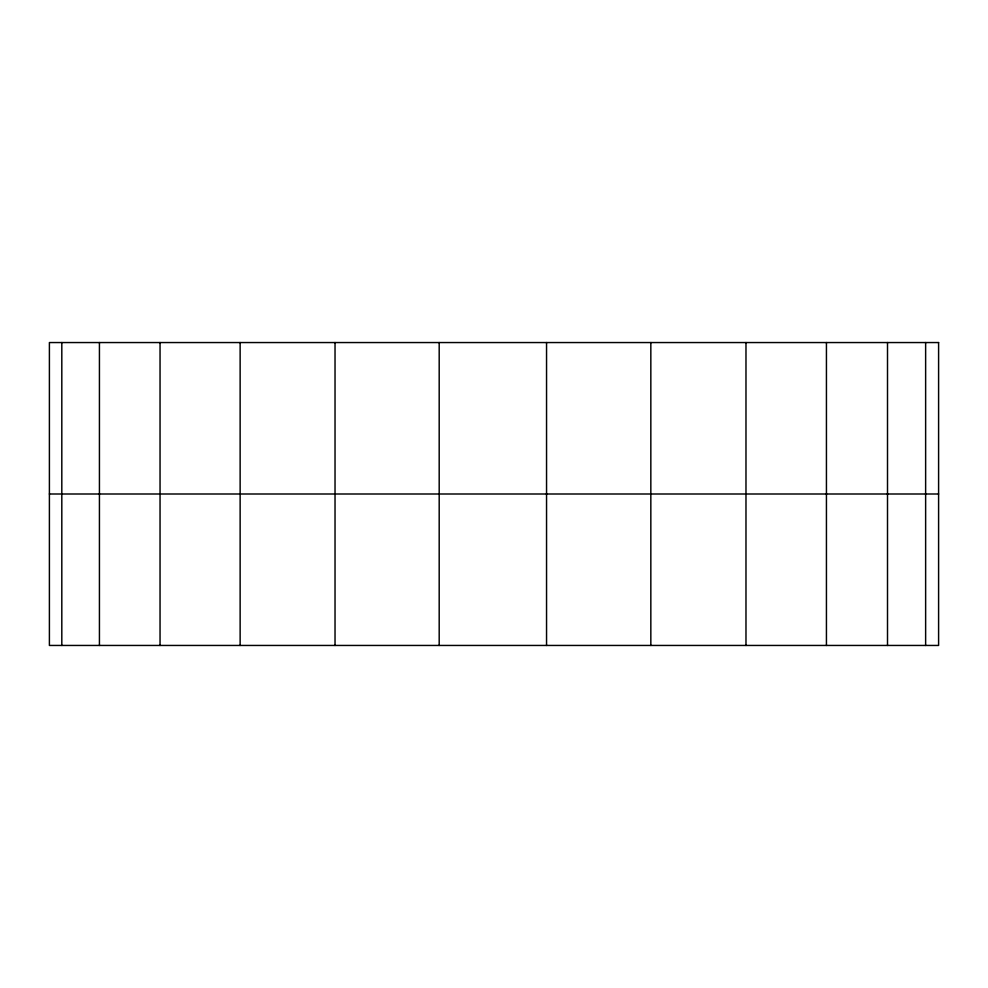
<?xml version="1.0" encoding="UTF-8"?>
<svg xmlns="http://www.w3.org/2000/svg" width="988" height="988" viewBox="0 0 988 988"><rect width="100%" height="100%" fill="white"/><g stroke="black" fill="none" stroke-linecap="round" stroke-linejoin="round"><path stroke-width="1.48" d="M49.4 494L938.6 494M925.633 342.552L925.633 645.448M887.508 342.552L887.508 645.448M826.437 342.552L826.437 645.448M745.977 342.552L745.977 645.448M650.833 342.552L650.833 645.448M546.549 342.552L546.549 645.448M439.191 342.552L439.191 645.448M335.031 342.552L335.031 645.448M240.133 342.552L240.133 645.448M160.044 342.552L160.044 645.448M99.43 342.552L99.43 645.448M61.812 342.552L61.812 645.448M938.6 342.552L49.4 342.552L49.4 645.448L938.6 645.448L938.6 342.552"/></g></svg>
